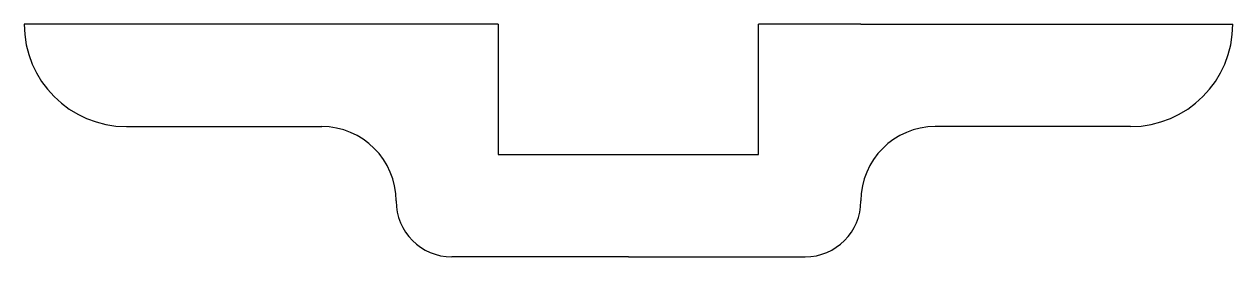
# Model space of a CAD drawing. Header units: inches. Extents: x -10.2 to 22.3, y 18.4 to 24.7.
import ezdxf

# ---------------------------------------------------------------- set-up
doc = ezdxf.new("R2010")
doc.units = ezdxf.units.IN
doc.header["$MEASUREMENT"] = 0

msp = doc.modelspace()

# ---------------------------------------------------------------- linework, layer by layer
for p, q in [((-0.231, 24.664), (-10.231, 24.664)), ((2.519, 24.664), (-0.231, 24.664)), ((2.519, 24.664), (2.519, 21.164)), ((9.519, 21.164), (9.519, 24.664)), ((12.269, 24.664), (9.519, 24.664)), ((12.269, 24.664), (22.269, 24.664)), ((-7.481, 21.914), (-2.231, 21.914)), ((19.519, 21.914), (14.269, 21.914)), ((2.519, 21.164), (9.519, 21.164)), ((2.519, 18.414), (1.269, 18.414)), ((6.019, 18.414), (2.519, 18.414)), ((6.019, 18.414), (9.519, 18.414)), ((9.519, 18.414), (10.769, 18.414))]:
    msp.add_line(p, q)
for centre, radius, start, end in [((-7.481, 24.664), 2.75, 180, 270), ((19.519, 24.664), 2.75, 270, 0), ((-2.231, 19.914), 2, 0, 90), ((14.269, 19.914), 2, 90, 180), ((1.269, 19.914), 1.5, 180, 270), ((10.769, 19.914), 1.5, 270, 0)]:
    msp.add_arc(centre, radius, start, end)

doc.saveas('drawing.dxf')
